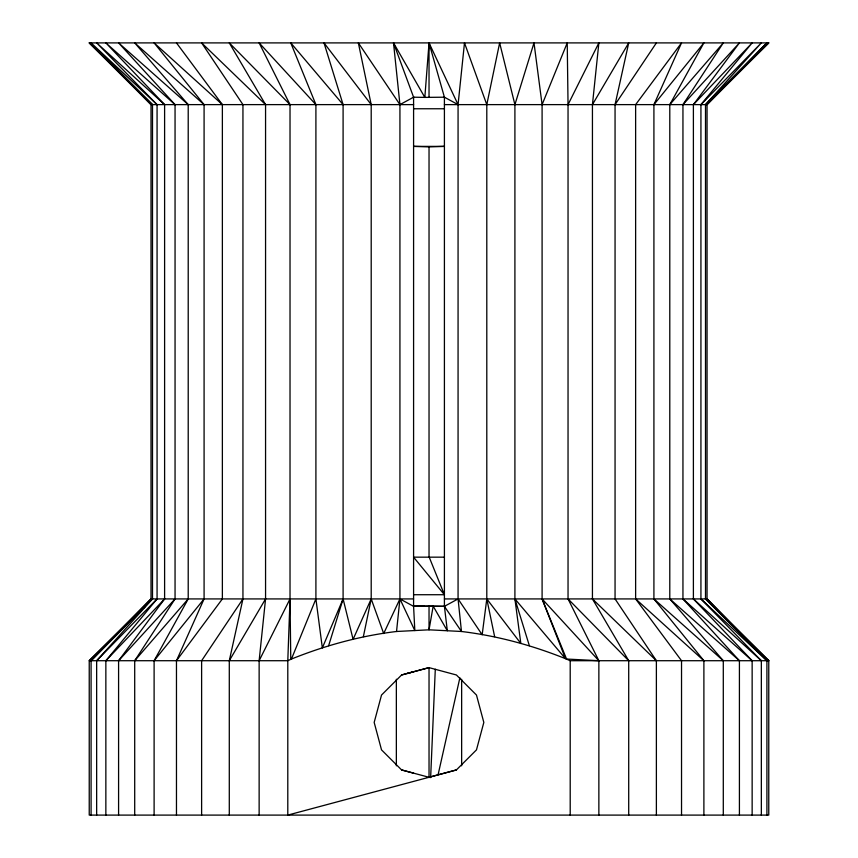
<?xml version="1.0" encoding="UTF-8"?>
<svg xmlns="http://www.w3.org/2000/svg" width="858" height="858" viewBox="0 0 858 858"><rect width="100%" height="100%" fill="white"/><g stroke="black" fill="none" stroke-linecap="round" stroke-linejoin="round"><path stroke-width="1.29" d="M430.641 777.627L435.296 669.229M259.137 815.1L259.137 660.714L265.562 598.927L265.562 104.622L229.29 42.9L290.025 104.622L290.025 598.927L290.765 659.352L287.795 660.714L89.232 660.714L89.232 815.1L768.768 815.1L768.768 660.714L707.046 598.927L707.046 104.622L766.913 42.9L705.501 104.622L705.501 598.927L766.913 660.714L766.913 815.1M290.765 659.352L291.441 659.041C325.171 645.473 360.414 635.821 396.535 631.488L399.935 598.927L399.935 104.622L393.511 42.9L424.828 97.394L444.412 97.201L458.065 104.622L458.065 598.927L461.465 631.488C497.211 635.799 532.11 645.259 565.508 658.676L570.205 660.714L768.768 660.714L705.501 598.927M628.71 815.1L628.71 660.714L592.438 598.927L592.438 104.622L598.863 42.9L568.039 104.622L568.039 598.927L598.863 660.714L598.863 815.1M494.637 636.679L486.797 598.927L520.838 643.468L514.907 598.927L514.907 104.622L499.646 42.9L486.797 104.622L486.797 598.927L482.164 634.759L458.065 598.927L444.412 606.338L433.172 606.156L429.032 629.815L396.535 631.488M363.363 636.679L371.203 598.927L371.203 104.622L358.354 42.9L399.935 104.622L413.588 97.201L424.828 97.394L429.032 42.9L458.065 104.622L464.489 42.9L486.797 104.622M229.29 815.1L229.29 660.714L242.943 598.927L242.943 104.622L201.619 42.9L265.562 104.622M656.381 815.1L656.381 660.714L615.057 598.927L615.057 104.622L628.71 42.9L592.438 104.622M438.138 774.549L459.888 677.766M328.635 645.699L343.093 598.927L343.093 104.622L324.002 42.9L371.203 104.622M514.907 104.622L533.998 42.9L542.095 104.622L542.095 598.927L565.508 658.676L514.907 598.927L529.365 645.699M291.441 659.041L315.905 598.927L315.905 104.622L290.765 42.9L343.093 104.622M542.095 104.622L567.235 42.9L568.039 104.622M176.469 660.714L204.086 598.927L204.086 104.622L154.108 42.9L222.372 104.622L222.372 598.927L176.469 660.714L176.469 815.1M703.892 815.1L703.892 660.714L653.914 598.927L653.914 104.622L681.531 42.9L635.628 104.622L635.628 598.927L681.531 660.714L681.531 815.1M424.313 606.338L413.588 606.338L399.935 598.927L383.687 633.526L371.203 598.927L353.099 639.328L343.093 598.927L322.34 647.919L315.905 598.927M259.137 660.714L290.025 598.927L287.795 660.714L287.795 815.1L456.402 769.937L476.48 749.86L483.826 722.425L476.48 695.055L456.402 674.978L429.032 667.631L407.035 673.498L401.598 674.978L381.52 695.055L374.174 722.425L381.52 749.86L401.598 769.937L413.588 773.155M154.108 815.1L154.108 660.714L188.213 598.927L188.213 104.622L134.706 42.9L204.086 104.622M723.294 815.1L723.294 660.714L669.787 598.927L669.787 104.622L703.892 42.9L653.914 104.622M229.29 660.714L265.562 598.927M134.706 815.1L134.706 660.714L175.053 598.927L175.053 104.622L118.586 42.9L188.213 104.622M739.414 815.1L739.414 660.714L682.947 598.927L682.947 104.622L723.294 42.9L669.787 104.622M242.943 598.927L201.619 660.714L201.619 815.1M615.057 104.622L656.381 42.9M118.586 815.1L118.586 660.714L164.607 598.927L164.607 104.622L105.856 42.9L175.053 104.622M752.144 815.1L752.144 660.714L693.393 598.927L693.393 104.622L739.414 42.9L682.947 104.622M154.108 660.714L204.086 598.927M105.856 815.1L105.856 660.714L157.068 598.927L157.068 104.622L96.654 42.9L164.607 104.622M761.346 815.1L761.346 660.714L700.932 598.927L700.932 104.622L752.144 42.9L693.393 104.622M134.706 660.714L188.213 598.927M96.654 815.1L96.654 660.714L152.499 598.927L152.499 104.622L91.087 42.9L157.068 104.622M705.501 104.622L761.346 42.9L700.932 104.622M118.586 660.714L175.053 598.927M105.856 660.714L164.607 598.927M91.087 815.1L91.087 660.714L151.019 598.927L151.019 104.622L116.903 69.487M96.654 660.714L157.068 598.927M91.087 660.714L152.499 598.927M143.157 608.322L145.023 606.445M143.168 608.29L145.034 606.413M413.588 104.622L151.019 104.622L89.232 42.9L768.768 42.9L707.046 104.622L444.412 104.622M130.448 620.463L89.232 660.714L151.019 598.927L413.588 598.927M132.368 618.586L138.117 612.966M142.911 608.29L146.75 604.547M711.25 99.013L715.089 95.27M719.883 90.594L768.768 42.9M456.402 769.937L429.032 777.294L401.598 769.937M401.598 674.978L429.032 667.631L429.032 777.562M407.035 673.498L413.588 671.771M429.032 146.879L444.412 146.386L413.588 146.386L429.032 146.879L429.032 556.735L444.412 594.723L413.588 594.723M399.935 598.927L414.822 630.566L413.588 606.338L433.172 606.156L447.318 630.748L461.465 631.488L444.412 606.338L433.687 606.338M413.588 606.338L433.172 606.156M413.588 108.762L444.412 108.762M444.412 598.927L707.046 598.927L747.736 640.915M444.412 557.164L413.588 557.164L444.412 594.723M766.666 659.802L768.768 660.714M669.787 598.927L739.414 660.714M682.947 598.927L752.144 660.714M653.914 598.927L723.294 660.714M635.628 598.927L703.892 660.714M693.393 598.927L761.346 660.714M700.932 598.927L766.913 660.714M592.438 598.927L656.381 660.714M89.232 42.9L152.499 104.622M568.039 598.927L628.71 660.714M99.389 51.448L101.233 53.346M108.601 60.939L114.135 66.634M750.739 644.004L753.528 646.878M754.203 647.586L756.059 649.495M315.905 104.622L259.137 42.9L290.025 104.622M176.469 42.9L222.372 104.622M393.511 42.9L413.588 97.201M444.412 97.201L429.032 42.9L429.032 97.447M444.412 606.338L447.318 630.748L429.032 629.815L429.032 606.091M570.205 660.714L570.205 815.1M461.647 679.236L461.647 765.819M444.412 96.622L444.412 606.863M413.588 96.622L413.588 606.863M396.353 679.236L396.353 765.819M598.863 660.714L566.559 659.041L542.095 598.927L598.863 660.714"/></g></svg>
